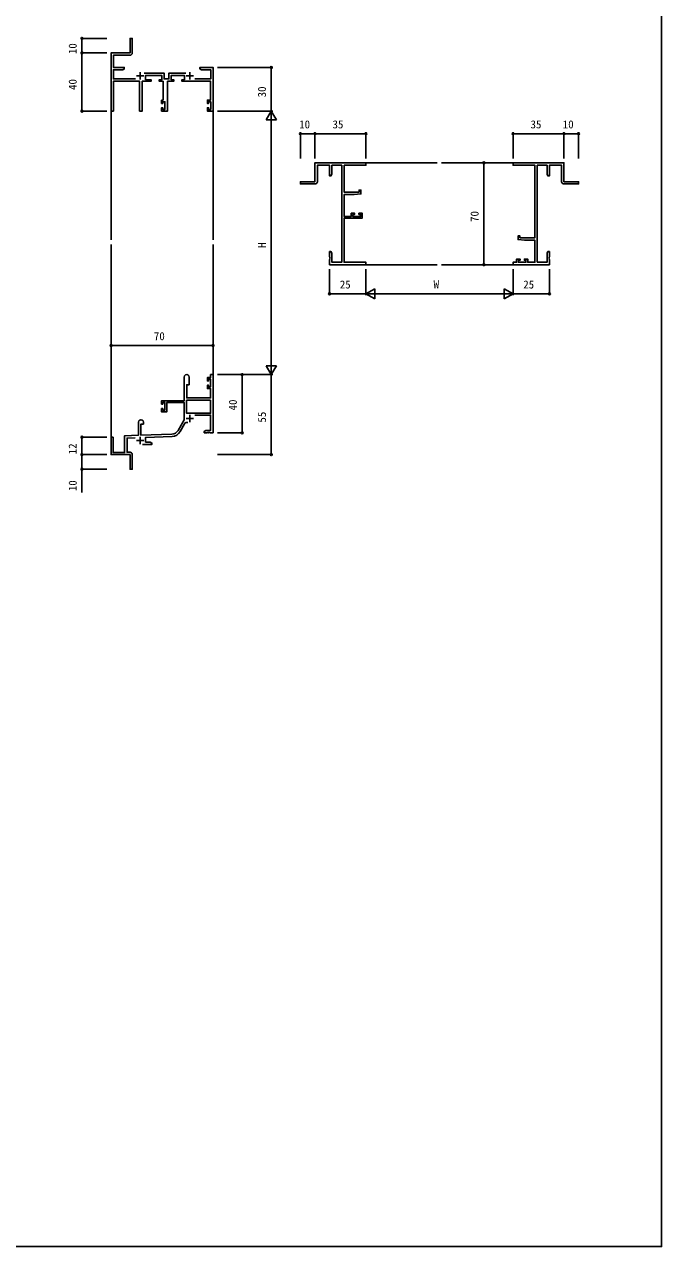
# Model space of a CAD drawing. Units: millimetres, scale not verified. Extents: x -437 to 438, y -681 to 678.
# Drawn here: x 1 to 438, y -681 to 158 of the extents above; entities that cross this region are included whole.
import ezdxf
from ezdxf.enums import TextEntityAlignment as Align

# ---------------------------------------------------------------- set-up
doc = ezdxf.new("R2010")
doc.units = ezdxf.units.MM
doc.header["$LTSCALE"] = 4
for name, color, linetype in [('0-2_YKK_11', 7, 'Continuous'), ('0-3_YKK_12', 2, 'Continuous'), ('0-4_YKK_D', 6, 'Continuous'), ('0-5_YKK_ZWAK', 7, 'Continuous')]:
    doc.layers.add(name, color=color, linetype=linetype)
doc.styles.add('ＭＳ ゴシック', font='')
doc.styles.get('ＭＳ ゴシック').set_extended_font_data('MS Gothic')

msp = doc.modelspace()

# ---------------------------------------------------------------- linework, layer by layer
at = {"layer": '0-2_YKK_11'}
for p, q in [((77.7, 123.1), (82.7, 123.1)), ((80.2, 125.6), (80.2, 120.6)), ((111.8, 123.1), (116.8, 123.1)), ((114.3, 125.6), (114.3, 120.6)), ((110.694, -115.852), (107.557, -121.283)), ((111.8, -112.3), (116.8, -112.3)), ((114.3, -109.8), (114.3, -114.8)), ((80.2, -124.9), (80.2, -129.9)), ((77.7, -127.4), (82.7, -127.4))]:
    msp.add_line(p, q, dxfattribs=at)
for points in [[(94.9, 106.5), (95.9, 106.5), (95.9, 119.4), (93.3, 119.4), (93.3, 120.4), (95, 120.4), (95, 123.4), (83.9, 123.4), (83.9, 120.4), (87.7, 120.4), (87.7, 119.4), (81.65, 119.4), (81.65, 98.9), (79.75, 98.9), (79.75, 119.4), (61.8, 119.4), (61.8, 98.9), (60.2, 98.9), (60.2, 138.9), (73.2, 138.9), (73.2, 148.9), (74.7, 148.9), (74.7, 138.8)], [(73.2, 137.3), (61.8, 137.3), (61.8, 128.9), (69.2, 128.9), (69.2, 127.9), (68.161, 127.3), (61.8, 127.3), (61.8, 121), (76.864, 121)], [(117.636, 121), (128.6, 121), (128.6, 127.3), (122.239, 127.3), (121.2, 127.9), (121.2, 128.9), (130.2, 128.9), (130.2, 98.9), (126.3, 98.9), (126.3, 101.2), (127.1, 101.2), (127.1, 100.1), (128.6, 100.1), (128.6, 105.3), (127.1, 105.3), (127.1, 104.2), (126.3, 104.2), (126.3, 106.5), (128.5, 106.5), (128.5, 119.4), (108.8, 119.4), (108.8, 120.4), (110.5, 120.4), (110.5, 123.4), (101.5, 123.4), (101.5, 120.4), (103.2, 120.4), (103.2, 119.4), (99, 119.4), (99, 98.9), (94.9, 98.9), (94.9, 101.2), (95.7, 101.2), (95.7, 100.1), (97.2, 100.1), (97.2, 105.3), (95.7, 105.3), (95.7, 104.2), (94.9, 104.2), (94.9, 106.5)], [(82.921, 125), (96.6, 125), (96.6, 121), (99.9, 121), (99.9, 125), (111.579, 125)], [(220.2, 61.77), (235.2, 61.77), (235.2, 63.4), (200.2, 63.4), (200.2, 50.4), (190.2, 50.4), (190.2, 48.9), (200.33, 48.9)], [(201.83, 50.4), (201.83, 61.77), (210.2, 61.77), (210.2, 54.4), (211.2, 54.4), (211.83, 55.491), (211.83, 61.77), (218.57, 61.77)], [(218.57, 61.77), (218.57, -4.97), (211.83, -4.97), (211.83, 1.309), (211.2, 2.4), (210.2, 2.4), (210.2, -1.142), (210.32, -1.325), (210.32, -1.875), (210.2, -2.058), (210.2, -2.142), (210.32, -2.325), (210.32, -2.875), (210.2, -3.058), (210.2, -6.6), (235.2, -6.6), (235.2, -4.97), (220.2, -4.97), (220.2, 25.4), (232.7, 25.4), (232.7, 28.7), (230.4, 28.7), (230.4, 27.9), (231.5, 27.9), (231.5, 26.4), (226.3, 26.4), (226.3, 27.9), (227.4, 27.9), (227.4, 28.7), (225.1, 28.7), (225.1, 26.6), (220.2, 26.6), (220.2, 41.6), (227.2, 41.6), (231.7, 41.994), (231.7, 44.6), (230.5, 44.6), (230.5, 43.3), (220.2, 43.3), (220.2, 61.77)], [(371.07, 48.9), (381.2, 48.9), (381.2, 50.4), (371.2, 50.4), (371.2, 63.4), (336.2, 63.4), (336.2, 61.77), (351.2, 61.77), (351.2, 11.9), (340.9, 11.9), (340.9, 13.2), (339.7, 13.2), (339.7, 10.594), (344.2, 10.2), (351.2, 10.2), (351.2, -4.97), (346.3, -4.97), (346.3, -2.7), (344, -2.7), (344, -3.5), (345.1, -3.5), (345.1, -4.97), (339.9, -4.97), (339.9, -3.5), (341, -3.5), (341, -2.7), (338.7, -2.7), (338.7, -4.97), (336.2, -4.97), (336.2, -6.6), (361.2, -6.6), (361.2, -3.058), (361.08, -2.875), (361.08, -2.325), (361.2, -2.142), (361.2, -2.058), (361.08, -1.875), (361.08, -1.325), (361.2, -1.142), (361.2, 2.4)], [(352.83, -4.97), (352.83, 61.77), (359.57, 61.77), (359.57, 55.491), (360.2, 54.4), (361.2, 54.4), (361.2, 61.77), (369.57, 61.77), (369.57, 50.4)], [(361.2, 2.4), (360.2, 2.4), (359.57, 1.309), (359.57, -4.97), (352.83, -4.97)], [(106.146, -120.468), (110.4, -113.1), (110.4, -101.3), (98.4, -101.3), (98.4, -107.7), (94.9, -107.7), (94.9, -105.4), (95.7, -105.4), (95.7, -106.5), (97.2, -106.5), (97.2, -101.3), (95.7, -101.3), (95.7, -102.4), (94.9, -102.4), (94.9, -100.1), (110.4, -100.1), (110.4, -83.8)], [(113.8, -83.8), (113.8, -89.1), (112.2, -89.1), (112.2, -98.1), (128.57, -98.1), (128.57, -91.7), (126.3, -91.7), (126.3, -89.4), (127.1, -89.4), (127.1, -90.5), (128.57, -90.5), (128.57, -85.3), (127.1, -85.3), (127.1, -86.4), (126.3, -86.4), (126.3, -84.1), (128.57, -84.1), (128.57, -82.1), (130.2, -82.1), (130.2, -122.1), (128.158, -122.1), (127.975, -121.98), (127.425, -121.98), (127.242, -122.1), (127.158, -122.1), (126.975, -121.98), (126.425, -121.98), (126.242, -122.1), (124.2, -122.1), (124.2, -121.1), (125.291, -120.47), (128.57, -120.47), (128.57, -109.9), (117.699, -109.9)], [(74.7, -136.97), (74.7, -147.1), (73.2, -147.1), (73.2, -142.558), (73.32, -142.375), (73.32, -141.825), (73.2, -141.642), (73.2, -137.1), (60.2, -137.1), (60.2, -125.1), (61.6, -125.1), (61.6, -135.7), (69.5, -135.7), (69.5, -124.1), (79, -123.768), (79, -114.8)], [(82.4, -114.8), (82.4, -116.1), (80.7, -116.1), (80.7, -123.709), (101.99, -122.965)], [(76.767, -125.477), (71.13, -125.674), (71.13, -135.47), (73.2, -135.47)], [(102.047, -124.594), (83.9, -125.228), (83.9, -128.47), (87.109, -128.47), (88.2, -129.1), (88.2, -130.1), (81.85, -130.1)]]:
    msp.add_lwpolyline(points, dxfattribs=at)
msp.add_lwpolyline([(128.57, -99.73), (112.03, -99.73), (112.03, -108.7), (128.57, -108.7)], close=True, dxfattribs=at)
for centre, radius, start, end in [((73.2, 138.8), 1.5, 270.00001, 359.99999), ((200.33, 50.4), 1.5, 270.00001, 359.99999), ((371.07, 50.4), 1.5, 180.00001, 269.99999), ((112.1, -83.8), 1.7, 359.99999, 180.00001), ((80.7, -114.8), 1.7, 359.99999, 180.00001), ((112.252, -116.752), 1.8, 65.29866, 149.99999), ((101.816, -117.968), 5, 271.99999, 330), ((101.816, -117.968), 6.63, 272, 330), ((73.2, -136.97), 1.5, 0.00001, 89.99999)]:
    msp.add_arc(centre, radius, start, end, dxfattribs=at)
at = {"layer": '0-3_YKK_12'}
for p, q in [((60.185, 100.14), (60.185, 10.384)), ((130.185, 98.885), (130.185, 10.384)), ((234.9, 63.4), (284.2, 63.4)), ((336.5, 63.4), (287.2, 63.4)), ((60.185, -125.682), (60.185, 7.384)), ((130.185, -82.115), (130.185, 7.384)), ((235.2, -6.6), (284.2, -6.6)), ((336.5, -6.6), (287.2, -6.6))]:
    msp.add_line(p, q, dxfattribs=at)
at = {"layer": '0-4_YKK_D'}
for p, q in [((57.185, 148.885), (39.2, 148.885)), ((40.2, 138.885), (40.2, 148.885)), ((57.185, 138.885), (39.2, 138.885)), ((57.185, 138.885), (39.2, 138.885)), ((40.2, 98.885), (40.2, 138.885)), ((133.2, 128.9), (171.2, 128.9)), ((170.2, 128.9), (170.2, 98.9)), ((57.185, 98.885), (39.2, 98.885)), ((133.2, 98.9), (171.2, 98.9)), ((133.2, 98.9), (171.2, 98.9)), ((170.2, 98.9), (166.7, 92.838)), ((166.7, 92.838), (173.7, 92.838)), ((170.2, 98.9), (173.7, 92.838)), ((170.2, 98.9), (170.2, 86.776)), ((170.2, 91.9), (170.2, -75.1)), ((190.2, 66.4), (190.2, 84.4)), ((200.2, 66.4), (200.2, 84.4)), ((200.2, 66.4), (200.2, 84.4)), ((235.2, 66.4), (235.2, 84.4)), ((336.2, 66.4), (336.2, 84.4)), ((371.2, 66.4), (371.2, 84.4)), ((371.2, 66.4), (371.2, 84.4)), ((381.2, 66.4), (381.2, 84.4)), ((200.2, 83.4), (190.2, 83.4)), ((200.2, 83.4), (235.2, 83.4)), ((336.2, 83.4), (371.2, 83.4)), ((371.2, 83.4), (381.2, 83.4)), ((330.086, 63.4), (315.2, 63.4)), ((316.2, 63.4), (316.2, -6.6)), ((330.086, -6.6), (315.2, -6.6)), ((210.2, -9.6), (210.2, -27.6)), ((235.2, -9.6), (235.2, -27.6)), ((235.2, -9.6), (235.2, -27.6)), ((336.2, -9.6), (336.2, -27.6)), ((336.2, -9.6), (336.2, -27.6)), ((361.2, -9.6), (361.2, -27.6)), ((235.2, -26.6), (241.262, -23.1)), ((241.262, -30.1), (241.262, -23.1)), ((336.2, -26.6), (330.138, -23.1)), ((330.138, -23.1), (330.138, -30.1)), ((235.2, -26.6), (210.2, -26.6)), ((235.2, -26.6), (241.262, -30.1)), ((235.2, -26.6), (247.324, -26.6)), ((242.2, -26.6), (329.2, -26.6)), ((336.2, -26.6), (324.076, -26.6)), ((336.2, -26.6), (330.138, -30.1)), ((336.2, -26.6), (361.2, -26.6)), ((60.2, -75.172), (60.2, -61.1)), ((60.2, -62.1), (130.2, -62.1)), ((130.2, -75.172), (130.2, -61.1)), ((170.2, -82.1), (170.2, -69.976)), ((133.2, -82.1), (171.2, -82.1)), ((133.2, -82.1), (151.2, -82.1)), ((133.2, -82.1), (171.2, -82.1)), ((150.2, -82.1), (150.2, -122.1)), ((170.2, -82.1), (166.7, -76.038)), ((173.7, -76.038), (166.7, -76.038)), ((170.2, -82.1), (173.7, -76.038)), ((170.2, -82.1), (170.2, -137.1)), ((57.2, -125.1), (39.185, -125.1)), ((40.185, -137.1), (40.185, -125.1)), ((133.2, -122.1), (151.2, -122.1)), ((57.2, -137.1), (39.185, -137.1)), ((57.2, -137.1), (39.185, -137.1)), ((133.2, -137.1), (171.2, -137.1)), ((57.2, -147.1), (39.185, -147.1))]:
    msp.add_line(p, q, dxfattribs=at)
msp.add_lwpolyline([(40.185, -137.1), (40.185, -147.1), (40.185, -163.025)], dxfattribs=at)
for centre in [(40.2, 148.885), (40.2, 138.885), (40.2, 138.885), (170.2, 128.9), (40.2, 98.885), (190.2, 83.4), (200.2, 83.4), (200.2, 83.4), (235.2, 83.4), (336.2, 83.4), (371.2, 83.4), (371.2, 83.4), (381.2, 83.4), (316.2, 63.4), (316.2, -6.6), (210.2, -26.6), (361.2, -26.6), (60.2, -62.1), (130.2, -62.1), (150.2, -82.1), (40.185, -125.1), (150.2, -122.1), (40.185, -137.1), (40.185, -137.1), (170.2, -137.1), (40.185, -147.1)]:
    msp.add_circle(centre, 0.637, dxfattribs=at)
at = {"layer": '0-5_YKK_ZWAK'}
msp.add_lwpolyline([(-436.8, -681.1), (438.2, -681.1), (438.2, 643.9)], dxfattribs=at)

# ---------------------------------------------------------------- texts
at = {"layer": '0-4_YKK_D', "style": 'ＭＳ ゴシック'}
for s, p in [('10', (38.2, 138.047)), ('40', (38.2, 113.43)), ('30', (168.2, 108.36)), ('70', (314.2, 22.775)), ('H', (168.2, 4.906)), ('40', (148.2, -106.705)), ('55', (168.2, -115.055)), ('12', (38.185, -136.853)), ('10', (38.185, -162.176))]:
    msp.add_text(s, height=5.499, rotation=90, dxfattribs=at).set_placement(p, align=Align.BOTTOM_LEFT)
for s, p in [('10', (189.362, 85.4)), ('35', (212.245, 85.4)), ('35', (348.245, 85.4)), ('10', (370.362, 85.4)), ('25', (217.245, -24.6)), ('W', (281.652, -24.6)), ('25', (343.245, -24.6)), ('70', (89.575, -60.1))]:
    msp.add_text(s, height=5.499, dxfattribs=at).set_placement(p, align=Align.BOTTOM_LEFT)

doc.saveas('drawing.dxf')
